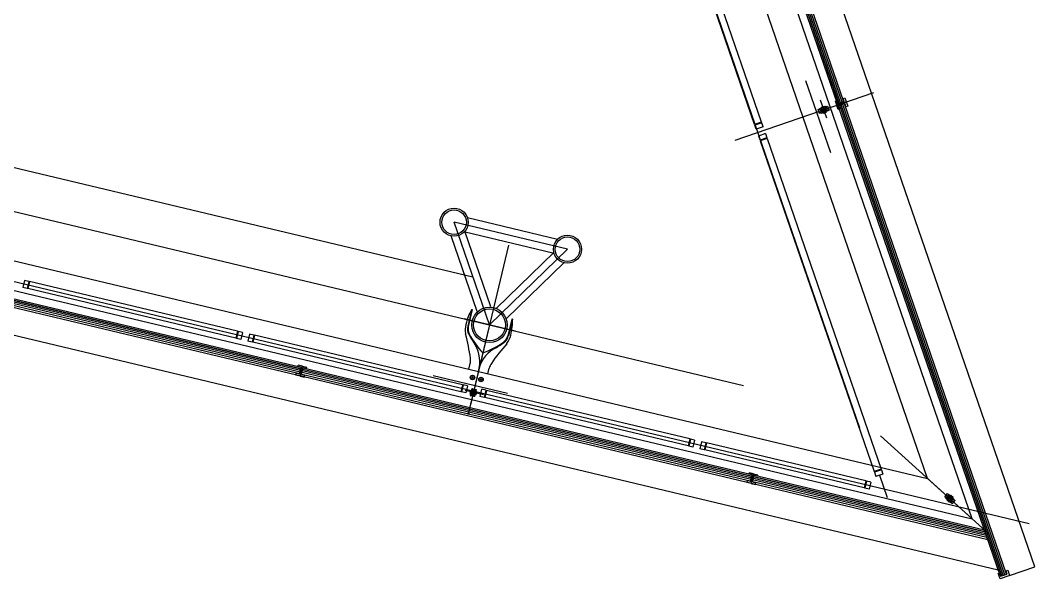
# Model space of a CAD drawing. Extents: x 809434 to 809707, y 818708 to 819364.
# Drawn here: x 809698.2 to 809705.2, y 818708.23 to 818712.08 of the extents above; entities that cross this region are included whole.
import ezdxf

# ---------------------------------------------------------------- set-up
doc = ezdxf.new("R2010")
doc.units = 0
for name, color, linetype in [('MAJ220__', 7, 'Continuous'), ('MAJ630_1', 7, 'Continuous'), ('MAJ630__', 7, 'Continuous'), ('MAJ640__', 7, 'Continuous'), ('MAJ640__1', 7, 'Continuous'), ('MMH291__', 7, 'Continuous'), ('MMH294_S', 7, 'Continuous')]:
    doc.layers.add(name, color=color, linetype=linetype)

msp = doc.modelspace()

# ---------------------------------------------------------------- linework, layer by layer
at = {"layer": 'MAJ220__'}
msp.add_line((809701.3256, 818710.3112), (809657.7714, 818720.6972), dxfattribs=at)
at = {"layer": 'MAJ630_1'}
for p, q in [((809701.5709, 818710.5322), (809701.3079, 818709.4294)), ((809701.6173, 818709.9384), (809701.2666, 818710.022)), ((809701.0502, 818709.6316), (809701.5632, 818709.5093)), ((809701.3006, 818709.3663), (809701.286, 818709.3697))]:
    msp.add_line(p, q, dxfattribs=at)
for points in [[(809701.3167, 818710.0875), (809701.289, 818709.9714)], [(809701.3167, 818710.0875), (809701.3208, 818710.0865), (809701.2931, 818709.9704)], [(809701.597, 818710.0206), (809701.5929, 818710.0216), (809701.5653, 818709.9055)], [(809701.597, 818710.0206), (809701.5694, 818709.9046)], [(809701.2972, 818709.6755), (809701.3062, 818709.7134)], [(809701.4285, 818709.6442), (809701.4376, 818709.6821)]]:
    msp.add_lwpolyline(points, dxfattribs=at)
for centre, radius in [((809701.3221, 818709.6182), 0.0155), ((809701.3221, 818709.6182), 0.0135), ((809701.3221, 818709.6182), 0.0042), ((809701.3805, 818709.6043), 0.0155), ((809701.3805, 818709.6043), 0.0135), ((809701.3805, 818709.6043), 0.0042), ((809701.2933, 818709.368), 0.003)]:
    msp.add_circle(centre, radius, dxfattribs=at)
for centre, radius, start, end in [((809701.6089, 818709.915), 0.3393, 149.44841, 168.29375), ((809701.2584, 818709.9986), 0.3393, 344.88164, 3.72698), ((809701.4445, 818709.9446), 0.1724, 166.8628, 187.98376), ((809701.3661, 818709.953), 0.0792, 166.58769, 207.55005), ((809701.3661, 818709.953), 0.075, 166.58769, 207.55005), ((809701.2936, 818709.9235), 0.02, 187.98376, 195.01348), ((809699.9798, 818709.5711), 1.3402, 7.66614, 15.01348), ((809701.7986, 818710.1787), 0.567, 207.55005, 215.69177), ((809701.7986, 818710.1787), 0.5628, 207.55005, 223.95555), ((809701.4923, 818709.9229), 0.075, 305.62533, 346.58769), ((809701.4923, 818709.9229), 0.0792, 305.62533, 346.58769), ((809701.4185, 818709.9508), 0.1724, 325.19162, 346.31259), ((809701.3218, 818709.8362), 0.02, 24.2631, 35.69177), ((809701.142, 818709.7262), 0.2307, 343.26501, 30.81892), ((809701.59, 818709.6194), 0.2307, 122.35646, 169.91038), ((809701.2082, 818710.3195), 0.5628, 289.21983, 305.62533), ((809702.557, 818708.9566), 1.3402, 138.1619, 145.50924), ((809701.4791, 818709.7987), 0.02, 117.48362, 128.91228), ((809701.2082, 818710.3195), 0.567, 297.48362, 305.62533), ((809701.5436, 818709.8639), 0.02, 318.1619, 325.19162), ((809701.209, 818709.7366), 0.1, 346.58769, 7.66614), ((809701.142, 818709.7262), 0.2307, 343.26501, 349.91038), ((809701.59, 818709.6194), 0.2307, 163.26501, 169.91038), ((809701.5348, 818709.6589), 0.1, 145.50924, 166.58769)]:
    msp.add_arc(centre, radius, start, end, dxfattribs=at)
at = {"layer": 'MAJ630__'}
for p, q in [((809704.8776, 818708.4963), (809656.0815, 818720.1322)), ((809704.8776, 818708.4963), (809656.0815, 818720.1322)), ((809680.5288, 818714.6279), (809704.4617, 818708.9209)), ((809705.2006, 818708.3109), (809703.0983, 818714.4163)), ((809703.8409, 818711.5071), (809702.8691, 818714.3294)), ((809703.8835, 818711.5217), (809702.9116, 818714.3441)), ((809704.4617, 818708.9209), (809702.6255, 818714.2535)), ((809684.7123, 818713.1163), (809704.9484, 818708.2908)), ((809703.9015, 818711.52), (809703.836, 818711.4975)), ((809703.8859, 818711.5146), (809703.8434, 818711.5)), ((809704.9594, 818708.2588), (809703.8458, 818711.4929)), ((809705.0066, 818708.26), (809703.8883, 818711.5075)), ((809697.0334, 818710.3838), (809700.1295, 818709.6455)), ((809697.0438, 818710.4276), (809700.1402, 818709.6892)), ((809700.1183, 818709.6944), (809700.1201, 818709.702)), ((809700.1402, 818709.6892), (809700.1183, 818709.6944)), ((809700.1493, 818709.695), (809700.1201, 818709.702)), ((809700.129, 818709.642), (809700.1402, 818709.6892)), ((809700.1332, 818709.6276), (809700.1493, 818709.695)), ((809700.1332, 818709.6276), (809700.1493, 818709.695)), ((809700.1435, 818709.6385), (809700.1548, 818709.6858)), ((809700.1493, 818709.695), (809700.1785, 818709.6881)), ((809700.1548, 818709.6858), (809700.1767, 818709.6805)), ((809700.1548, 818709.6857), (809704.8539, 818708.5652)), ((809700.1767, 818709.6805), (809700.1785, 818709.6881)), ((809700.1041, 818709.6346), (809700.1071, 818709.6472)), ((809700.1332, 818709.6276), (809700.1041, 818709.6346)), ((809700.129, 818709.642), (809700.1071, 818709.6472)), ((809700.1332, 818709.6276), (809700.1624, 818709.6207)), ((809700.1435, 818709.6385), (809700.1654, 818709.6333)), ((809700.1444, 818709.642), (809704.8712, 818708.5148)), ((809700.1624, 818709.6207), (809700.1654, 818709.6333)), ((809703.2151, 818708.8927), (809703.2181, 818708.9054)), ((809703.2443, 818708.8858), (809703.2151, 818708.8927)), ((809703.24, 818708.9002), (809703.2181, 818708.9054)), ((809703.2293, 818708.9526), (809703.2311, 818708.9601)), ((809703.2512, 818708.9474), (809703.2293, 818708.9526)), ((809703.2603, 818708.9532), (809703.2311, 818708.9601)), ((809703.24, 818708.9002), (809703.2512, 818708.9474)), ((809703.2443, 818708.8858), (809703.2603, 818708.9532)), ((809703.2443, 818708.8858), (809703.2603, 818708.9532)), ((809703.2546, 818708.8967), (809703.2658, 818708.9439)), ((809703.2546, 818708.8967), (809703.2764, 818708.8915)), ((809703.2603, 818708.9532), (809703.2895, 818708.9462)), ((809703.2658, 818708.9439), (809703.2877, 818708.9387)), ((809703.2734, 818708.8788), (809703.2764, 818708.8915)), ((809703.2877, 818708.9387), (809703.2895, 818708.9462)), ((809704.4617, 818708.9209), (809704.7693, 818708.6419)), ((809703.2443, 818708.8858), (809703.2734, 818708.8788)), ((809705.0271, 818708.2512), (809705.2006, 818708.3109))]:
    msp.add_line(p, q, dxfattribs=at)
for points in [[(809703.8795, 818711.5441), (809703.8918, 818711.5484), (809703.9113, 818711.4916), (809703.899, 818711.4874), (809703.8917, 818711.5087), (809703.8458, 818711.4929), (809703.8531, 818711.4716), (809703.8458, 818711.4691), (809703.8263, 818711.5258), (809703.8336, 818711.5283), (809703.8409, 818711.5071), (809703.8868, 818711.5229), (809703.8795, 818711.5441)], [(809705.0026, 818708.2824), (809705.0149, 818708.2866), (809705.0271, 818708.2512), (809705.0148, 818708.2469), (809705.0148, 818708.2469), (809704.9689, 818708.2311), (809704.9616, 818708.2286), (809704.9616, 818708.2286), (809704.9494, 818708.2641), (809704.9567, 818708.2666), (809704.964, 818708.2453), (809705.0099, 818708.2611), (809705.0026, 818708.2824)]]:
    msp.add_lwpolyline(points, dxfattribs=at)
at = {"layer": 'MAJ640__'}
for p, q in [((809680.4824, 818714.4334), (809704.7693, 818708.6419)), ((809704.7693, 818708.6419), (809702.8146, 818714.3186)), ((809703.8504, 818711.5103), (809702.8785, 818714.3327)), ((809703.8511, 818711.5106), (809702.8793, 818714.3329)), ((809703.8605, 818711.5138), (809702.8887, 818714.3362)), ((809703.8719, 818711.5177), (809702.9001, 818714.3401)), ((809703.7607, 818711.4887), (809703.7167, 818711.4736)), ((809703.7266, 818711.4812), (809703.7483, 818711.4887)), ((809703.7272, 818711.4825), (809703.7266, 818711.4812)), ((809703.7266, 818711.4812), (809703.7275, 818711.4783)), ((809703.747, 818711.4893), (809703.7272, 818711.4825)), ((809703.7275, 818711.4783), (809703.7493, 818711.4858)), ((809703.7469, 818711.485), (809703.7476, 818711.4847)), ((809703.747, 818711.4893), (809703.7483, 818711.4887)), ((809703.7477, 818711.4842), (809703.7476, 818711.4847)), ((809703.7483, 818711.4887), (809703.7493, 818711.4858)), ((809703.7642, 818711.482), (809703.7566, 818711.4794)), ((809703.7618, 818711.4878), (809703.7722, 818711.4914)), ((809703.7722, 818711.4914), (809703.782, 818711.463)), ((809704.9735, 818708.2486), (809703.8553, 818711.4961)), ((809704.9742, 818708.2488), (809703.856, 818711.4964)), ((809704.9836, 818708.2521), (809703.8654, 818711.4996)), ((809704.995, 818708.256), (809703.8768, 818711.5036)), ((809703.7061, 818711.4686), (809703.7165, 818711.4722)), ((809703.7158, 818711.4402), (809703.7061, 818711.4686)), ((809703.7262, 818711.4438), (809703.7158, 818711.4402)), ((809703.7181, 818711.4661), (809703.7257, 818711.4687)), ((809703.7314, 818711.4522), (809703.7238, 818711.4496)), ((809703.7259, 818711.4688), (809703.7566, 818711.4794)), ((809703.7299, 818711.4792), (809703.7296, 818711.4785)), ((809703.7298, 818711.478), (809703.7296, 818711.4785)), ((809703.7316, 818711.4522), (809703.7623, 818711.4628)), ((809703.7605, 818711.4532), (809703.7388, 818711.4457)), ((809703.7388, 818711.4457), (809703.7397, 818711.4429)), ((809703.7615, 818711.4504), (809703.7397, 818711.4429)), ((809703.741, 818711.4423), (809703.7397, 818711.4429)), ((809703.7407, 818711.4464), (809703.7403, 818711.4473)), ((809703.741, 818711.4423), (809703.7609, 818711.4491)), ((809703.7586, 818711.4526), (809703.7583, 818711.4535)), ((809703.7605, 818711.4532), (809703.7615, 818711.4504)), ((809703.7609, 818711.4491), (809703.7615, 818711.4504)), ((809703.7716, 818711.4594), (809703.782, 818711.463)), ((809697.0362, 818710.3957), (809700.1326, 818709.6574)), ((809697.039, 818710.4074), (809700.1354, 818709.669)), ((809697.0413, 818710.4171), (809700.1377, 818709.6788)), ((809697.0415, 818710.4179), (809700.1379, 818709.6795)), ((809700.15, 818709.6656), (809704.8619, 818708.542)), ((809700.1523, 818709.6753), (809704.858, 818708.5532)), ((809700.1525, 818709.676), (809704.8577, 818708.554)), ((809700.1472, 818709.6539), (809704.8665, 818708.5285)), ((809701.3098, 818709.5291), (809701.305, 818709.5086)), ((809701.3057, 818709.5074), (809701.311, 818709.5298)), ((809701.3086, 818709.5067), (809701.314, 818709.5291)), ((809701.3098, 818709.5291), (809701.311, 818709.5298)), ((809701.314, 818709.5291), (809701.311, 818709.5298)), ((809701.3135, 818709.5272), (809701.3145, 818709.5269)), ((809701.3233, 818709.5317), (809701.3158, 818709.5001)), ((809701.3234, 818709.5319), (809701.3252, 818709.5397)), ((809701.3403, 818709.5277), (809701.3328, 818709.496)), ((809701.3385, 818709.4875), (809701.3493, 818709.5328)), ((809701.3422, 818709.5356), (809701.3404, 818709.5278)), ((809701.305, 818709.5086), (809701.3057, 818709.5074)), ((809701.3086, 818709.5067), (809701.3057, 818709.5074)), ((809701.3091, 818709.5087), (809701.3101, 818709.5085)), ((809701.3309, 818709.4882), (809701.3328, 818709.496)), ((809701.3417, 818709.5009), (809701.3422, 818709.5008)), ((809701.3475, 818709.5211), (809701.3422, 818709.4987)), ((809701.3428, 818709.5012), (809701.3422, 818709.5008)), ((809701.3451, 818709.498), (809701.3422, 818709.4987)), ((809701.3504, 818709.5204), (809701.3451, 818709.498)), ((809701.3463, 818709.4988), (809701.3451, 818709.498)), ((809701.3461, 818709.5194), (809701.3466, 818709.5193)), ((809701.3463, 818709.4988), (809701.3512, 818709.5192)), ((809701.3469, 818709.5187), (809701.3466, 818709.5193)), ((809701.3504, 818709.5204), (809701.3475, 818709.5211)), ((809701.3512, 818709.5192), (809701.3504, 818709.5204)), ((809704.5795, 818708.7938), (809704.5996, 818708.816)), ((809704.5876, 818708.7864), (809704.5795, 818708.7938)), ((809704.5975, 818708.7859), (809704.5915, 818708.7913)), ((809704.5954, 818708.7763), (809704.5933, 818708.7741)), ((809704.6104, 818708.7587), (809704.5933, 818708.7741)), ((809704.5934, 818708.7727), (809704.5933, 818708.7741)), ((809704.5934, 818708.7727), (809704.609, 818708.7586)), ((809704.6124, 818708.7609), (809704.5954, 818708.7763)), ((809704.5968, 818708.775), (809704.5975, 818708.7757)), ((809704.5976, 818708.7858), (809704.6217, 818708.7639)), ((809704.5996, 818708.816), (809704.6078, 818708.8086)), ((809704.6033, 818708.8043), (809704.6092, 818708.7989)), ((809704.609, 818708.7586), (809704.6104, 818708.7587)), ((809704.6436, 818708.7778), (809704.6092, 818708.8091)), ((809704.6094, 818708.7988), (809704.6335, 818708.7769)), ((809704.6124, 818708.7609), (809704.6104, 818708.7587)), ((809704.6109, 818708.7622), (809704.6116, 818708.763)), ((809704.6206, 818708.8041), (809704.6185, 818708.8019)), ((809704.6185, 818708.8019), (809704.6356, 818708.7864)), ((809704.6193, 818708.7998), (809704.6197, 818708.8002)), ((809704.6204, 818708.8002), (809704.6197, 818708.8002)), ((809704.622, 818708.8042), (809704.6206, 818708.8041)), ((809704.6206, 818708.8041), (809704.6376, 818708.7887)), ((809704.6375, 818708.7901), (809704.622, 818708.8042)), ((809704.6232, 818708.7542), (809704.6313, 818708.7468)), ((809704.6515, 818708.769), (809704.6313, 818708.7468)), ((809704.6334, 818708.7871), (809704.6338, 818708.7874)), ((809704.6394, 818708.7715), (809704.6335, 818708.7769)), ((809704.6337, 818708.7881), (809704.6338, 818708.7874)), ((809704.6376, 818708.7887), (809704.6356, 818708.7864)), ((809704.6375, 818708.7901), (809704.6376, 818708.7887)), ((809704.6433, 818708.7764), (809704.6515, 818708.769))]:
    msp.add_line(p, q, dxfattribs=at)
for points in [[(809703.7273, 818711.4428), (809703.7713, 818711.458)], [(809701.3177, 818709.5403), (809701.3069, 818709.4951)], [(809704.5873, 818708.785), (809704.6218, 818708.7537)]]:
    msp.add_lwpolyline(points, dxfattribs=at)
for centre in [(809703.744, 818711.4658), (809701.3281, 818709.5139), (809704.6155, 818708.7814)]:
    msp.add_circle(centre, 0.006, dxfattribs=at)
for centre, radius, start, end in [((809703.744, 818711.4658), 0.0095, 146.69488, 251.30512), ((809703.744, 818711.4658), 0.0109, 101.1265, 116.87349), ((809703.744, 818711.4658), 0.0109, 281.1265, 296.87349), ((809703.744, 818711.4658), 0.0095, 325.18264, 72.81736), ((809701.3281, 818709.5139), 0.0095, 24.28255, 128.89279), ((809701.3281, 818709.5139), 0.0109, 158.71417, 174.46116), ((809701.3281, 818709.5139), 0.0095, 202.77031, 310.40503), ((809701.3281, 818709.5139), 0.0109, 338.71417, 354.46116), ((809704.6155, 818708.7814), 0.0095, 85.48789, 190.09814), ((809704.6155, 818708.7814), 0.0109, 219.91952, 235.66651), ((809704.6155, 818708.7814), 0.0095, 263.97565, 11.61037), ((809704.6155, 818708.7814), 0.0109, 39.91952, 55.66651)]:
    msp.add_arc(centre, radius, start, end, dxfattribs=at)
for points, degree in [([(809703.7607, 818711.4887), (809703.7608, 818711.4887), (809703.7608, 818711.4887), (809703.7609, 818711.4887), (809703.7609, 818711.4887), (809703.761, 818711.4887), (809703.761, 818711.4887), (809703.7611, 818711.4886), (809703.7611, 818711.4886), (809703.7612, 818711.4886), (809703.7612, 818711.4885), (809703.7612, 818711.4885), (809703.7613, 818711.4885), (809703.7613, 818711.4884), (809703.7614, 818711.4883), (809703.7614, 818711.4883)], 3), ([(809703.7614, 818711.4883), (809703.7618, 818711.4878), (809703.7621, 818711.4873), (809703.7628, 818711.4864), (809703.7631, 818711.4859), (809703.7637, 818711.4849), (809703.7639, 818711.4844), (809703.7643, 818711.4836), (809703.7644, 818711.4833), (809703.7645, 818711.483)], 3), ([(809703.7646, 818711.4828), (809703.7646, 818711.4827), (809703.7646, 818711.4827), (809703.7646, 818711.4826), (809703.7646, 818711.4825), (809703.7646, 818711.4824), (809703.7646, 818711.4823), (809703.7645, 818711.4822), (809703.7645, 818711.4821), (809703.7644, 818711.482), (809703.7643, 818711.482), (809703.7642, 818711.482), (809703.7642, 818711.482), (809703.7642, 818711.482)], 3), ([(809703.7646, 818711.4828), (809703.7646, 818711.4828), (809703.7646, 818711.4828), (809703.7646, 818711.4828), (809703.7646, 818711.4828), (809703.7646, 818711.4829), (809703.7645, 818711.4829), (809703.7645, 818711.483)], 3), ([(809703.7165, 818711.4728), (809703.7165, 818711.4729), (809703.7165, 818711.473), (809703.7165, 818711.4731), (809703.7165, 818711.4731), (809703.7165, 818711.4732), (809703.7165, 818711.4732), (809703.7165, 818711.4733), (809703.7165, 818711.4733), (809703.7166, 818711.4734), (809703.7166, 818711.4734), (809703.7166, 818711.4735), (809703.7166, 818711.4735), (809703.7167, 818711.4735), (809703.7167, 818711.4736), (809703.7167, 818711.4736)], 3), ([(809703.7173, 818711.4667), (809703.7172, 818711.467), (809703.7171, 818711.4673), (809703.7169, 818711.4682), (809703.7168, 818711.4687), (809703.7166, 818711.4699), (809703.7166, 818711.4704), (809703.7165, 818711.4716), (809703.7165, 818711.4722), (809703.7165, 818711.4728)], 3), ([(809703.7173, 818711.4667), (809703.7173, 818711.4667), (809703.7173, 818711.4666), (809703.7173, 818711.4666), (809703.7173, 818711.4666), (809703.7173, 818711.4665), (809703.7173, 818711.4665), (809703.7174, 818711.4665)], 3), ([(809703.7181, 818711.4661), (809703.7181, 818711.4661), (809703.7181, 818711.4661), (809703.7181, 818711.4661), (809703.718, 818711.4661), (809703.718, 818711.4661), (809703.7179, 818711.4661), (809703.7178, 818711.4661), (809703.7177, 818711.4661), (809703.7176, 818711.4662), (809703.7175, 818711.4662), (809703.7174, 818711.4663), (809703.7174, 818711.4664), (809703.7174, 818711.4665)], 3), ([(809703.7234, 818711.4488), (809703.7234, 818711.4488), (809703.7234, 818711.4489), (809703.7234, 818711.449), (809703.7234, 818711.449), (809703.7234, 818711.4492), (809703.7235, 818711.4493), (809703.7235, 818711.4494), (809703.7236, 818711.4494), (809703.7237, 818711.4495), (809703.7238, 818711.4495), (809703.7238, 818711.4496), (809703.7238, 818711.4496), (809703.7238, 818711.4496)], 3), ([(809703.7234, 818711.4488), (809703.7234, 818711.4488), (809703.7235, 818711.4488), (809703.7235, 818711.4487), (809703.7235, 818711.4487), (809703.7235, 818711.4487), (809703.7235, 818711.4486), (809703.7235, 818711.4486)], 3), ([(809703.7266, 818711.4432), (809703.7263, 818711.4437), (809703.7259, 818711.4442), (809703.7253, 818711.4452), (809703.725, 818711.4457), (809703.7244, 818711.4467), (809703.7241, 818711.4472), (809703.7238, 818711.448), (809703.7236, 818711.4483), (809703.7235, 818711.4486)], 3), ([(809703.7257, 818711.4687), (809703.7258, 818711.4687), (809703.7258, 818711.4688), (809703.7259, 818711.4688)], 2), ([(809703.7257, 818711.4687), (809703.7257, 818711.4687), (809703.7257, 818711.4687), (809703.7258, 818711.4685), (809703.7258, 818711.4683), (809703.726, 818711.4678), (809703.726, 818711.4674), (809703.7262, 818711.4661), (809703.7263, 818711.4651), (809703.7268, 818711.4628), (809703.7271, 818711.4617), (809703.7278, 818711.4593), (809703.7283, 818711.4582), (809703.7293, 818711.4561), (809703.7298, 818711.4552), (809703.7306, 818711.4539), (809703.7308, 818711.4534), (809703.7312, 818711.4528), (809703.7313, 818711.4526), (809703.7314, 818711.4523), (809703.7314, 818711.4522), (809703.7314, 818711.4522)], 3), ([(809703.7273, 818711.4428), (809703.7273, 818711.4428), (809703.7273, 818711.4428), (809703.7272, 818711.4428), (809703.7271, 818711.4429), (809703.7271, 818711.4429), (809703.727, 818711.4429), (809703.727, 818711.4429), (809703.7269, 818711.443), (809703.7269, 818711.443), (809703.7269, 818711.443), (809703.7268, 818711.4431), (809703.7268, 818711.4431), (809703.7267, 818711.4432), (809703.7267, 818711.4432), (809703.7266, 818711.4432)], 3), ([(809703.7316, 818711.4522), (809703.7315, 818711.4522), (809703.7315, 818711.4522), (809703.7314, 818711.4522)], 2), ([(809703.7316, 818711.4522), (809703.7315, 818711.4522), (809703.7315, 818711.4522), (809703.7314, 818711.4522)], 2), ([(809703.7369, 818711.4723), (809703.7369, 818711.4723), (809703.7369, 818711.4723), (809703.7369, 818711.4722), (809703.7368, 818711.4721), (809703.7367, 818711.4719), (809703.7366, 818711.4717), (809703.7363, 818711.4713), (809703.7362, 818711.4712), (809703.7361, 818711.471)], 3), ([(809703.7391, 818711.4755), (809703.7379, 818711.4738), (809703.7369, 818711.4723)], 2), ([(809703.741, 818711.4568), (809703.7412, 818711.4567), (809703.7414, 818711.4566), (809703.7418, 818711.4565), (809703.742, 818711.4564), (809703.7422, 818711.4564), (809703.7423, 818711.4563), (809703.7424, 818711.4563), (809703.7424, 818711.4563), (809703.7425, 818711.4563)], 3), ([(809703.7456, 818711.4753), (809703.7439, 818711.4759), (809703.7419, 818711.4765)], 2), ([(809703.7425, 818711.4563), (809703.7442, 818711.4557), (809703.7461, 818711.455)], 2), ([(809703.7471, 818711.4748), (809703.7469, 818711.4748), (809703.7467, 818711.4749), (809703.7463, 818711.475), (809703.7461, 818711.4751), (809703.7458, 818711.4752), (809703.7457, 818711.4752), (809703.7456, 818711.4753), (809703.7456, 818711.4753), (809703.7456, 818711.4753)], 3), ([(809703.749, 818711.456), (809703.7501, 818711.4577), (809703.7511, 818711.4593)], 2), ([(809703.7511, 818711.4593), (809703.7511, 818711.4593), (809703.7511, 818711.4593), (809703.7512, 818711.4594), (809703.7512, 818711.4595), (809703.7514, 818711.4597), (809703.7515, 818711.4599), (809703.7517, 818711.4602), (809703.7519, 818711.4604), (809703.752, 818711.4606)], 3), ([(809703.7623, 818711.4628), (809703.7623, 818711.4628), (809703.7623, 818711.4629), (809703.7623, 818711.463), (809703.7622, 818711.4632), (809703.7621, 818711.4638), (809703.762, 818711.4642), (809703.7618, 818711.4654), (809703.7617, 818711.4664), (809703.7613, 818711.4687), (809703.761, 818711.4699), (809703.7602, 818711.4722), (809703.7598, 818711.4733), (809703.7588, 818711.4754), (809703.7582, 818711.4763), (809703.7575, 818711.4777), (809703.7572, 818711.4781), (809703.7569, 818711.4788), (809703.7568, 818711.479), (809703.7567, 818711.4793), (809703.7567, 818711.4793), (809703.7566, 818711.4794)], 3), ([(809703.7699, 818711.4654), (809703.7693, 818711.4652), (809703.7686, 818711.465), (809703.7671, 818711.4645), (809703.7661, 818711.4641), (809703.7646, 818711.4636), (809703.764, 818711.4634), (809703.763, 818711.4631), (809703.7627, 818711.4629), (809703.7623, 818711.4628)], 3), ([(809703.7699, 818711.4654), (809703.7691, 818711.4651), (809703.7682, 818711.4648), (809703.7673, 818711.4645), (809703.766, 818711.4641), (809703.7648, 818711.4637), (809703.7635, 818711.4632), (809703.7631, 818711.4631), (809703.7627, 818711.463), (809703.7623, 818711.4628)], 3), ([(809703.7699, 818711.4654), (809703.7699, 818711.4654), (809703.7699, 818711.4654), (809703.77, 818711.4655), (809703.77, 818711.4655), (809703.7701, 818711.4655), (809703.7701, 818711.4655), (809703.7703, 818711.4655), (809703.7703, 818711.4654), (809703.7705, 818711.4654), (809703.7705, 818711.4653), (809703.7706, 818711.4652), (809703.7707, 818711.4651), (809703.7707, 818711.4651)], 3), ([(809703.7708, 818711.4649), (809703.7708, 818711.4649), (809703.7707, 818711.4649), (809703.7707, 818711.465), (809703.7707, 818711.465), (809703.7707, 818711.465), (809703.7707, 818711.4651), (809703.7707, 818711.4651)], 3), ([(809703.7708, 818711.4649), (809703.7709, 818711.4646), (809703.7709, 818711.4642), (809703.7711, 818711.4633), (809703.7713, 818711.4628), (809703.7714, 818711.4617), (809703.7715, 818711.4611), (809703.7716, 818711.4599), (809703.7716, 818711.4593), (809703.7716, 818711.4587)], 3), ([(809703.7716, 818711.4587), (809703.7716, 818711.4587), (809703.7716, 818711.4586), (809703.7716, 818711.4585), (809703.7716, 818711.4584), (809703.7716, 818711.4584), (809703.7715, 818711.4583), (809703.7715, 818711.4583), (809703.7715, 818711.4582), (809703.7715, 818711.4582), (809703.7715, 818711.4582), (809703.7714, 818711.4581), (809703.7714, 818711.4581), (809703.7714, 818711.458), (809703.7713, 818711.458), (809703.7713, 818711.458)], 3), ([(809701.3177, 818709.5403), (809701.3177, 818709.5404), (809701.3177, 818709.5404), (809701.3177, 818709.5404), (809701.3178, 818709.5405), (809701.3178, 818709.5405), (809701.3179, 818709.5405), (809701.3179, 818709.5406), (809701.318, 818709.5406), (809701.318, 818709.5406), (809701.3181, 818709.5406), (809701.3181, 818709.5406), (809701.3182, 818709.5407), (809701.3183, 818709.5407), (809701.3183, 818709.5407), (809701.3184, 818709.5407)], 3), ([(809701.3184, 818709.5407), (809701.319, 818709.5407), (809701.3196, 818709.5408), (809701.3208, 818709.5408), (809701.3213, 818709.5408), (809701.3225, 818709.5407), (809701.323, 818709.5407), (809701.3239, 818709.5406), (809701.3242, 818709.5405), (809701.3246, 818709.5405)], 3), ([(809701.3221, 818709.5213), (809701.322, 818709.5212), (809701.3218, 818709.5211), (809701.3215, 818709.5208), (809701.3213, 818709.5207), (809701.3211, 818709.5205), (809701.321, 818709.5204), (809701.3209, 818709.5204), (809701.3209, 818709.5204), (809701.3209, 818709.5203)], 3), ([(809701.3233, 818709.5317), (809701.3233, 818709.5318), (809701.3233, 818709.5318), (809701.3234, 818709.5319)], 2), ([(809701.3233, 818709.5317), (809701.3233, 818709.5318), (809701.3233, 818709.5318), (809701.3234, 818709.5319)], 2), ([(809701.3404, 818709.5278), (809701.3404, 818709.5278), (809701.3403, 818709.5278), (809701.3402, 818709.5278), (809701.34, 818709.5279), (809701.3394, 818709.5281), (809701.3391, 818709.5283), (809701.3379, 818709.5288), (809701.337, 818709.5292), (809701.3348, 818709.5301), (809701.3337, 818709.5304), (809701.3313, 818709.531), (809701.3301, 818709.5313), (809701.3278, 818709.5315), (809701.3268, 818709.5316), (809701.3253, 818709.5317), (809701.3247, 818709.5317), (809701.324, 818709.5318), (809701.3237, 818709.5318), (809701.3235, 818709.5318), (809701.3234, 818709.5319), (809701.3234, 818709.5319)], 3), ([(809701.3248, 818709.5404), (809701.3248, 818709.5404), (809701.3247, 818709.5404), (809701.3247, 818709.5404), (809701.3247, 818709.5404), (809701.3246, 818709.5404), (809701.3246, 818709.5405), (809701.3246, 818709.5405)], 3), ([(809701.3248, 818709.5404), (809701.3248, 818709.5404), (809701.3248, 818709.5404), (809701.3249, 818709.5404), (809701.325, 818709.5403), (809701.3251, 818709.5402), (809701.3252, 818709.5401), (809701.3252, 818709.54), (809701.3252, 818709.5399), (809701.3252, 818709.5398), (809701.3252, 818709.5397), (809701.3252, 818709.5397), (809701.3252, 818709.5397), (809701.3252, 818709.5397)], 3), ([(809701.3404, 818709.5278), (809701.3404, 818709.5278), (809701.3404, 818709.5277), (809701.3403, 818709.5277)], 2), ([(809701.3422, 818709.5356), (809701.3422, 818709.5356), (809701.3422, 818709.5356), (809701.3423, 818709.5357), (809701.3423, 818709.5357), (809701.3423, 818709.5358), (809701.3423, 818709.5358), (809701.3424, 818709.5359), (809701.3425, 818709.536), (809701.3426, 818709.536), (809701.3427, 818709.5361), (809701.3428, 818709.5361), (809701.3429, 818709.5361), (809701.343, 818709.5361)], 3), ([(809701.3432, 818709.536), (809701.3431, 818709.536), (809701.3431, 818709.536), (809701.3431, 818709.536), (809701.343, 818709.5361), (809701.343, 818709.5361), (809701.343, 818709.5361), (809701.343, 818709.5361)], 3), ([(809701.3432, 818709.536), (809701.3435, 818709.5359), (809701.3438, 818709.5358), (809701.3447, 818709.5355), (809701.3452, 818709.5353), (809701.3462, 818709.5349), (809701.3467, 818709.5346), (809701.3478, 818709.5341), (809701.3483, 818709.5337), (809701.3488, 818709.5334)], 3), ([(809701.3488, 818709.5334), (809701.3489, 818709.5334), (809701.3489, 818709.5334), (809701.349, 818709.5333), (809701.349, 818709.5333), (809701.3491, 818709.5332), (809701.3491, 818709.5332), (809701.3491, 818709.5331), (809701.3492, 818709.5331), (809701.3492, 818709.533), (809701.3492, 818709.533), (809701.3493, 818709.5329), (809701.3493, 818709.5329), (809701.3493, 818709.5328), (809701.3493, 818709.5328), (809701.3493, 818709.5328)], 3), ([(809701.3073, 818709.4944), (809701.3073, 818709.4945), (809701.3072, 818709.4945), (809701.3072, 818709.4946), (809701.3071, 818709.4946), (809701.3071, 818709.4947), (809701.307, 818709.4947), (809701.307, 818709.4947), (809701.307, 818709.4948), (809701.3069, 818709.4948), (809701.3069, 818709.4949), (809701.3069, 818709.4949), (809701.3069, 818709.495), (809701.3069, 818709.495), (809701.3069, 818709.4951), (809701.3069, 818709.4951)], 3), ([(809701.313, 818709.4918), (809701.3127, 818709.4919), (809701.3123, 818709.492), (809701.3115, 818709.4923), (809701.311, 818709.4925), (809701.3099, 818709.493), (809701.3094, 818709.4932), (809701.3084, 818709.4938), (809701.3079, 818709.4941), (809701.3073, 818709.4944)], 3), ([(809701.313, 818709.4918), (809701.313, 818709.4918), (809701.313, 818709.4918), (809701.3131, 818709.4918), (809701.3131, 818709.4918), (809701.3132, 818709.4918), (809701.3132, 818709.4918), (809701.3132, 818709.4918)], 3), ([(809701.3139, 818709.4922), (809701.3139, 818709.4922), (809701.3139, 818709.4922), (809701.3139, 818709.4922), (809701.3139, 818709.4922), (809701.3138, 818709.4921), (809701.3138, 818709.4921), (809701.3138, 818709.492), (809701.3137, 818709.4919), (809701.3136, 818709.4918), (809701.3135, 818709.4918), (809701.3133, 818709.4918), (809701.3133, 818709.4918), (809701.3132, 818709.4918)], 3), ([(809701.3139, 818709.4922), (809701.3141, 818709.4929), (809701.3142, 818709.4936), (809701.3146, 818709.4952), (809701.3148, 818709.4962), (809701.3152, 818709.4978), (809701.3154, 818709.4984), (809701.3156, 818709.4994), (809701.3157, 818709.4997), (809701.3158, 818709.5001)], 3), ([(809701.3139, 818709.4922), (809701.3141, 818709.4931), (809701.3143, 818709.494), (809701.3146, 818709.4949), (809701.3149, 818709.4962), (809701.3152, 818709.4975), (809701.3155, 818709.4989), (809701.3156, 818709.4993), (809701.3157, 818709.4997), (809701.3158, 818709.5001)], 3), ([(809701.3158, 818709.5001), (809701.3158, 818709.5), (809701.3158, 818709.5), (809701.316, 818709.5), (809701.3162, 818709.5), (809701.3167, 818709.4998), (809701.3171, 818709.4996), (809701.3182, 818709.4991), (809701.3192, 818709.4987), (809701.3213, 818709.4978), (809701.3225, 818709.4974), (809701.3248, 818709.4968), (809701.326, 818709.4966), (809701.3283, 818709.4963), (809701.3294, 818709.4963), (809701.3309, 818709.4962), (809701.3314, 818709.4962), (809701.3322, 818709.4961), (809701.3324, 818709.4961), (809701.3327, 818709.496), (809701.3327, 818709.496), (809701.3328, 818709.496)], 3), ([(809701.3172, 818709.515), (809701.318, 818709.5131), (809701.3188, 818709.5115)], 2), ([(809701.3209, 818709.5203), (809701.3195, 818709.5192), (809701.3179, 818709.5179)], 2), ([(809701.3188, 818709.5115), (809701.3188, 818709.5114), (809701.3188, 818709.5114), (809701.3188, 818709.5113), (809701.3189, 818709.5112), (809701.319, 818709.511), (809701.3191, 818709.5108), (809701.3192, 818709.5104), (809701.3193, 818709.5102), (809701.3194, 818709.51)], 3), ([(809701.3314, 818709.4875), (809701.3313, 818709.4875), (809701.3313, 818709.4875), (809701.3312, 818709.4875), (809701.3311, 818709.4876), (809701.331, 818709.4877), (809701.331, 818709.4877), (809701.3309, 818709.4879), (809701.3309, 818709.4879), (809701.3309, 818709.4881), (809701.3309, 818709.4881), (809701.3309, 818709.4882), (809701.3309, 818709.4882), (809701.3309, 818709.4882)], 3), ([(809701.3314, 818709.4875), (809701.3314, 818709.4875), (809701.3314, 818709.4874), (809701.3314, 818709.4874), (809701.3315, 818709.4874), (809701.3315, 818709.4874), (809701.3316, 818709.4874), (809701.3316, 818709.4874)], 3), ([(809701.3378, 818709.4872), (809701.3372, 818709.4871), (809701.3366, 818709.4871), (809701.3354, 818709.4871), (809701.3348, 818709.4871), (809701.3337, 818709.4871), (809701.3331, 818709.4872), (809701.3323, 818709.4873), (809701.3319, 818709.4873), (809701.3316, 818709.4874)], 3), ([(809701.334, 818709.5065), (809701.3342, 818709.5067), (809701.3344, 818709.5068), (809701.3347, 818709.5071), (809701.3349, 818709.5072), (809701.3351, 818709.5074), (809701.3351, 818709.5074), (809701.3352, 818709.5075), (809701.3352, 818709.5075), (809701.3353, 818709.5075)], 3), ([(809701.3353, 818709.5075), (809701.3367, 818709.5087), (809701.3383, 818709.51)], 2), ([(809701.3374, 818709.5164), (809701.3374, 818709.5164), (809701.3374, 818709.5165), (809701.3373, 818709.5165), (809701.3373, 818709.5166), (809701.3372, 818709.5169), (809701.3371, 818709.5171), (809701.3369, 818709.5175), (809701.3368, 818709.5177), (809701.3367, 818709.5178)], 3), ([(809701.339, 818709.5129), (809701.3381, 818709.5148), (809701.3374, 818709.5164)], 2), ([(809701.3385, 818709.4875), (809701.3385, 818709.4875), (809701.3385, 818709.4875), (809701.3384, 818709.4874), (809701.3384, 818709.4874), (809701.3383, 818709.4873), (809701.3383, 818709.4873), (809701.3382, 818709.4873), (809701.3382, 818709.4873), (809701.3381, 818709.4873), (809701.3381, 818709.4872), (809701.338, 818709.4872), (809701.338, 818709.4872), (809701.3379, 818709.4872), (809701.3378, 818709.4872), (809701.3378, 818709.4872)], 3), ([(809704.5873, 818708.785), (809704.5873, 818708.785), (809704.5873, 818708.785), (809704.5873, 818708.7851), (809704.5872, 818708.7852), (809704.5872, 818708.7852), (809704.5872, 818708.7853), (809704.5872, 818708.7853), (809704.5872, 818708.7854), (809704.5873, 818708.7854), (809704.5873, 818708.7855), (809704.5873, 818708.7855), (809704.5873, 818708.7856), (809704.5873, 818708.7857), (809704.5873, 818708.7857), (809704.5874, 818708.7858)], 3), ([(809704.5874, 818708.7858), (809704.5876, 818708.7863), (809704.5879, 818708.7869), (809704.5884, 818708.7879), (809704.5887, 818708.7884), (809704.5893, 818708.7894), (809704.5896, 818708.7899), (809704.5901, 818708.7906), (809704.5903, 818708.7908), (809704.5905, 818708.7911)], 3), ([(809704.5907, 818708.7913), (809704.5907, 818708.7912), (809704.5907, 818708.7912), (809704.5906, 818708.7912), (809704.5906, 818708.7912), (809704.5906, 818708.7911), (809704.5906, 818708.7911), (809704.5905, 818708.7911)], 3), ([(809704.5907, 818708.7913), (809704.5907, 818708.7913), (809704.5907, 818708.7913), (809704.5908, 818708.7914), (809704.5909, 818708.7914), (809704.591, 818708.7915), (809704.5911, 818708.7915), (809704.5912, 818708.7914), (809704.5913, 818708.7914), (809704.5914, 818708.7914), (809704.5915, 818708.7913), (809704.5915, 818708.7913), (809704.5915, 818708.7913), (809704.5915, 818708.7913)], 3), ([(809704.6092, 818708.7989), (809704.6092, 818708.7989), (809704.6092, 818708.7988), (809704.6091, 818708.7987), (809704.609, 818708.7986), (809704.6085, 818708.7982), (809704.6082, 818708.7979), (809704.6072, 818708.7972), (809704.6064, 818708.7966), (809704.6046, 818708.7951), (809704.6037, 818708.7943), (809704.602, 818708.7925), (809704.6013, 818708.7915), (809704.5999, 818708.7897), (809704.5994, 818708.7888), (809704.5986, 818708.7875), (809704.5983, 818708.787), (809704.5979, 818708.7864), (809704.5977, 818708.7862), (809704.5976, 818708.786), (809704.5975, 818708.7859), (809704.5975, 818708.7859)], 3), ([(809704.5976, 818708.7858), (809704.5976, 818708.7858), (809704.5975, 818708.7859), (809704.5975, 818708.7859)], 2), ([(809704.5976, 818708.7858), (809704.5976, 818708.7858), (809704.5975, 818708.7859), (809704.5975, 818708.7859)], 2), ([(809704.6033, 818708.8043), (809704.6033, 818708.8043), (809704.6033, 818708.8043), (809704.6033, 818708.8043), (809704.6032, 818708.8043), (809704.6032, 818708.8044), (809704.6032, 818708.8044), (809704.6031, 818708.8045), (809704.6031, 818708.8046), (809704.6031, 818708.8048), (809704.6031, 818708.8048), (809704.6031, 818708.805), (809704.6032, 818708.8051), (809704.6032, 818708.8051)], 3), ([(809704.6034, 818708.8053), (809704.6034, 818708.8052), (809704.6033, 818708.8052), (809704.6033, 818708.8052), (809704.6033, 818708.8052), (809704.6033, 818708.8051), (809704.6033, 818708.8051), (809704.6032, 818708.8051)], 3), ([(809704.6034, 818708.8053), (809704.6036, 818708.8055), (809704.6039, 818708.8057), (809704.6045, 818708.8063), (809704.605, 818708.8067), (809704.6059, 818708.8074), (809704.6063, 818708.8077), (809704.6073, 818708.8084), (809704.6078, 818708.8087), (809704.6084, 818708.809)], 3), ([(809704.6061, 818708.7797), (809704.6062, 818708.7795), (809704.6062, 818708.7793), (809704.6063, 818708.7789), (809704.6063, 818708.7787), (809704.6063, 818708.7784), (809704.6064, 818708.7783), (809704.6064, 818708.7782), (809704.6064, 818708.7782), (809704.6064, 818708.7782)], 3), ([(809704.6064, 818708.7782), (809704.6067, 818708.7764), (809704.6071, 818708.7744)], 2), ([(809704.6084, 818708.809), (809704.6084, 818708.809), (809704.6085, 818708.809), (809704.6086, 818708.8091), (809704.6086, 818708.8091), (809704.6087, 818708.8091), (809704.6087, 818708.8091), (809704.6088, 818708.8091), (809704.6088, 818708.8091), (809704.6089, 818708.8091), (809704.6089, 818708.8091), (809704.609, 818708.8091), (809704.609, 818708.8091), (809704.6091, 818708.8091), (809704.6091, 818708.8091), (809704.6092, 818708.8091)], 3), ([(809704.6092, 818708.7989), (809704.6093, 818708.7988), (809704.6093, 818708.7988), (809704.6094, 818708.7988)], 2), ([(809704.6093, 818708.7724), (809704.6114, 818708.7722), (809704.6132, 818708.772)], 2), ([(809704.6132, 818708.772), (809704.6132, 818708.772), (809704.6132, 818708.772), (809704.6133, 818708.772), (809704.6134, 818708.772), (809704.6137, 818708.772), (809704.6139, 818708.772), (809704.6143, 818708.772), (809704.6145, 818708.7719), (809704.6147, 818708.7719)], 3), ([(809704.6178, 818708.7907), (809704.6178, 818708.7907), (809704.6177, 818708.7907), (809704.6176, 818708.7908), (809704.6175, 818708.7908), (809704.6173, 818708.7908), (809704.6171, 818708.7908), (809704.6166, 818708.7908), (809704.6164, 818708.7909), (809704.6162, 818708.7909)], 3), ([(809704.6216, 818708.7904), (809704.6196, 818708.7906), (809704.6178, 818708.7907)], 2), ([(809704.6217, 818708.7639), (809704.6217, 818708.7639), (809704.6217, 818708.764), (809704.6218, 818708.7641), (809704.622, 818708.7642), (809704.6224, 818708.7646), (809704.6227, 818708.7649), (809704.6237, 818708.7656), (809704.6246, 818708.7662), (809704.6263, 818708.7677), (809704.6272, 818708.7685), (809704.6289, 818708.7703), (809704.6297, 818708.7713), (809704.631, 818708.7731), (809704.6316, 818708.774), (809704.6324, 818708.7753), (809704.6326, 818708.7758), (809704.6331, 818708.7764), (809704.6332, 818708.7766), (809704.6334, 818708.7768), (809704.6334, 818708.7769), (809704.6335, 818708.7769)], 3), ([(809704.6277, 818708.7585), (809704.6272, 818708.759), (809704.6266, 818708.7594), (809704.6254, 818708.7606), (809704.6247, 818708.7612), (809704.6234, 818708.7624), (809704.623, 818708.7628), (809704.6222, 818708.7635), (809704.622, 818708.7637), (809704.6217, 818708.7639)], 3), ([(809704.6277, 818708.7585), (809704.627, 818708.7592), (809704.6263, 818708.7598), (809704.6256, 818708.7604), (809704.6246, 818708.7613), (809704.6236, 818708.7622), (809704.6226, 818708.7631), (809704.6223, 818708.7634), (809704.622, 818708.7637), (809704.6217, 818708.7639)], 3), ([(809704.6226, 818708.7538), (809704.6225, 818708.7538), (809704.6225, 818708.7538), (809704.6224, 818708.7537), (809704.6223, 818708.7537), (809704.6222, 818708.7537), (809704.6222, 818708.7537), (809704.6221, 818708.7537), (809704.6221, 818708.7537), (809704.622, 818708.7537), (809704.622, 818708.7537), (809704.6219, 818708.7537), (809704.6219, 818708.7537), (809704.6218, 818708.7537), (809704.6218, 818708.7537), (809704.6218, 818708.7537)], 3), ([(809704.6276, 818708.7575), (809704.6273, 818708.7573), (809704.6271, 818708.7571), (809704.6264, 818708.7565), (809704.626, 818708.7561), (809704.6251, 818708.7554), (809704.6246, 818708.7551), (809704.6236, 818708.7544), (809704.6231, 818708.7541), (809704.6226, 818708.7538)], 3), ([(809704.6245, 818708.7846), (809704.6242, 818708.7864), (809704.6239, 818708.7884)], 2), ([(809704.6248, 818708.7831), (809704.6248, 818708.7833), (809704.6247, 818708.7835), (809704.6247, 818708.7839), (809704.6246, 818708.7841), (809704.6246, 818708.7844), (809704.6246, 818708.7845), (809704.6246, 818708.7846), (809704.6246, 818708.7846), (809704.6245, 818708.7846)], 3), ([(809704.6276, 818708.7575), (809704.6276, 818708.7575), (809704.6276, 818708.7576), (809704.6276, 818708.7576), (809704.6276, 818708.7576), (809704.6277, 818708.7577), (809704.6277, 818708.7577), (809704.6277, 818708.7577)], 3), ([(809704.6277, 818708.7585), (809704.6277, 818708.7585), (809704.6277, 818708.7585), (809704.6277, 818708.7585), (809704.6277, 818708.7585), (809704.6278, 818708.7584), (809704.6278, 818708.7584), (809704.6278, 818708.7583), (809704.6279, 818708.7582), (809704.6279, 818708.758), (809704.6278, 818708.758), (809704.6278, 818708.7578), (809704.6278, 818708.7577), (809704.6277, 818708.7577)], 3), ([(809704.6403, 818708.7715), (809704.6402, 818708.7715), (809704.6402, 818708.7715), (809704.6401, 818708.7714), (809704.6401, 818708.7714), (809704.6399, 818708.7713), (809704.6398, 818708.7713), (809704.6397, 818708.7713), (809704.6396, 818708.7714), (809704.6395, 818708.7714), (809704.6395, 818708.7715), (809704.6394, 818708.7715), (809704.6394, 818708.7715), (809704.6394, 818708.7715)], 3), ([(809704.6403, 818708.7715), (809704.6403, 818708.7715), (809704.6403, 818708.7716), (809704.6403, 818708.7716), (809704.6403, 818708.7716), (809704.6404, 818708.7716), (809704.6404, 818708.7717), (809704.6404, 818708.7717)], 3), ([(809704.6436, 818708.777), (809704.6433, 818708.7765), (809704.6431, 818708.7759), (809704.6425, 818708.7749), (809704.6423, 818708.7744), (809704.6417, 818708.7734), (809704.6414, 818708.7729), (809704.6408, 818708.7722), (809704.6406, 818708.772), (809704.6404, 818708.7717)], 3), ([(809704.6436, 818708.7778), (809704.6436, 818708.7778), (809704.6437, 818708.7778), (809704.6437, 818708.7777), (809704.6437, 818708.7776), (809704.6437, 818708.7776), (809704.6437, 818708.7775), (809704.6437, 818708.7775), (809704.6437, 818708.7774), (809704.6437, 818708.7774), (809704.6437, 818708.7773), (809704.6437, 818708.7772), (809704.6437, 818708.7772), (809704.6436, 818708.7771), (809704.6436, 818708.7771), (809704.6436, 818708.777)], 3)]:
    msp.add_open_spline(points, degree=degree, dxfattribs=at)
at = {"layer": 'MAJ640__1'}
for p, q in [((809654.414, 818721.1945), (809703.192, 818709.5629)), ((809680.5065, 818714.4893), (809705.1628, 818708.6098)), ((809702.3135, 818714.1461), (809703.9921, 818709.2712)), ((809703.7936, 818711.1682), (809703.622, 818711.6668)), ((809703.1332, 818711.2555), (809704.0914, 818711.5854)), ((809703.7204, 818711.5344), (809703.7632, 818711.4102)), ((809701.4394, 818709.9808), (809701.2933, 818709.368)), ((809701.3987, 818709.4971), (809701.2709, 818709.5276)), ((809704.137, 818709.2154), (809704.8876, 818708.5346)), ((809704.1288, 818708.9431), (809704.182, 818708.7886))]:
    msp.add_line(p, q, dxfattribs=at)
at = {"layer": 'MMH291__'}
for p, q in [((809701.9082, 818710.5713), (809701.2875, 818710.7194)), ((809701.4394, 818709.9808), (809701.1952, 818710.69)), ((809701.9773, 818710.5035), (809701.1952, 818710.69)), ((809701.3545, 818710.0738), (809701.175, 818710.5953)), ((809701.4491, 818710.1063), (809701.2695, 818710.6278)), ((809701.8772, 818710.4759), (809701.2721, 818710.6202)), ((809701.4394, 818709.9808), (809701.9773, 818710.5035)), ((809701.4874, 818710.0972), (809701.883, 818710.4815)), ((809701.5571, 818710.0255), (809701.9527, 818710.4098))]:
    msp.add_line(p, q, dxfattribs=at)
for centre, radius in [((809701.1952, 818710.69), 0.0969), ((809701.1952, 818710.69), 0.0849), ((809701.9773, 818710.5035), 0.0969), ((809701.9773, 818710.5035), 0.0849), ((809701.4394, 818709.9808), 0.1223), ((809701.4394, 818709.9808), 0.1103)]:
    msp.add_circle(centre, radius, dxfattribs=at)
at = {"layer": 'MMH294_S'}
for p, q in [((809703.2683, 818711.3654), (809702.8137, 818712.6855)), ((809703.3156, 818711.3817), (809702.8612, 818712.7014)), ((809703.3156, 818711.3817), (809703.2683, 818711.3654)), ((809703.3172, 818711.377), (809703.2699, 818711.3607)), ((809703.2797, 818711.3323), (809703.2699, 818711.3607)), ((809703.2718, 818711.3614), (809703.2702, 818711.3661)), ((809703.327, 818711.3486), (809703.2797, 818711.3323)), ((809703.3153, 818711.3763), (809703.3137, 818711.3811)), ((809703.327, 818711.3486), (809703.3172, 818711.377)), ((809703.3432, 818711.3013), (809703.296, 818711.2851)), ((809703.296, 818711.2851), (809703.3057, 818711.2567)), ((809703.353, 818711.273), (809703.3057, 818711.2567)), ((809703.3432, 818711.3013), (809703.353, 818711.273)), ((809703.3511, 818711.2723), (809703.3527, 818711.2676)), ((809703.3546, 818711.2682), (809703.3074, 818711.252)), ((809703.3074, 818711.252), (809704.0938, 818708.9681)), ((809703.3076, 818711.2573), (809703.3093, 818711.2526)), ((809703.3546, 818711.2682), (809704.141, 818708.9844)), ((809698.2327, 818710.288), (809698.2211, 818710.2394)), ((809698.2503, 818710.2324), (809698.2211, 818710.2394)), ((809698.2619, 818710.2811), (809698.2327, 818710.288)), ((809698.2619, 818710.2811), (809698.2503, 818710.2324)), ((809698.2556, 818710.2332), (809698.2508, 818710.2344)), ((809698.2668, 818710.2799), (809698.2552, 818710.2313)), ((809699.6902, 818709.8891), (809698.2552, 818710.2313)), ((809698.2663, 818710.278), (809698.2615, 818710.2791)), ((809699.7018, 818709.9377), (809698.2668, 818710.2799)), ((809699.7018, 818709.9377), (809699.6902, 818709.8891)), ((809699.6955, 818709.8899), (809699.6906, 818709.891)), ((809699.7066, 818709.9366), (809699.695, 818709.8879)), ((809699.7242, 818709.881), (809699.695, 818709.8879)), ((809699.7062, 818709.9346), (809699.7013, 818709.9358)), ((809699.7358, 818709.9296), (809699.7066, 818709.9366)), ((809699.7358, 818709.9296), (809699.7242, 818709.881)), ((809699.7845, 818709.918), (809699.7729, 818709.8694)), ((809699.8136, 818709.911), (809699.7845, 818709.918)), ((809699.8136, 818709.911), (809699.802, 818709.8624)), ((809699.8185, 818709.9099), (809699.8069, 818709.8612)), ((809699.818, 818709.9079), (809699.8132, 818709.9091)), ((809701.2535, 818709.5677), (809699.8185, 818709.9099)), ((809699.802, 818709.8624), (809699.7729, 818709.8694)), ((809699.8074, 818709.8632), (809699.8025, 818709.8644)), ((809701.2419, 818709.5191), (809699.8069, 818709.8612)), ((809701.2535, 818709.5677), (809701.2419, 818709.5191)), ((809701.2584, 818709.5665), (809701.2468, 818709.5179)), ((809701.2579, 818709.5646), (809701.253, 818709.5657)), ((809701.2876, 818709.5596), (809701.2584, 818709.5665)), ((809701.2876, 818709.5596), (809701.276, 818709.5109)), ((809701.3854, 818709.5362), (809701.3738, 818709.4876)), ((809701.4145, 818709.5293), (809701.3854, 818709.5362)), ((809701.4145, 818709.5293), (809701.4029, 818709.4807)), ((809701.4194, 818709.5281), (809701.4078, 818709.4795)), ((809701.4189, 818709.5262), (809701.4141, 818709.5273)), ((809702.8204, 818709.1941), (809701.4194, 818709.5281)), ((809701.2472, 818709.5198), (809701.2424, 818709.521)), ((809701.276, 818709.5109), (809701.2468, 818709.5179)), ((809701.4029, 818709.4807), (809701.3738, 818709.4876)), ((809701.4083, 818709.4814), (809701.4034, 818709.4826)), ((809702.8088, 818709.1454), (809701.4078, 818709.4795)), ((809702.8204, 818709.1941), (809702.8088, 818709.1454)), ((809702.8252, 818709.1929), (809702.8136, 818709.1443)), ((809702.8248, 818709.191), (809702.8199, 818709.1921)), ((809702.8544, 818709.1859), (809702.8252, 818709.1929)), ((809702.8544, 818709.1859), (809702.8428, 818709.1373)), ((809702.903, 818709.1743), (809702.8914, 818709.1257)), ((809702.9322, 818709.1674), (809702.903, 818709.1743)), ((809702.8141, 818709.1462), (809702.8092, 818709.1474)), ((809702.8428, 818709.1373), (809702.8136, 818709.1443)), ((809702.9206, 818709.1187), (809702.8914, 818709.1257)), ((809702.9322, 818709.1674), (809702.9206, 818709.1187)), ((809702.926, 818709.1195), (809702.9211, 818709.1207)), ((809702.9371, 818709.1662), (809702.9255, 818709.1176)), ((809704.0242, 818708.8556), (809702.9255, 818709.1176)), ((809702.9366, 818709.1643), (809702.9318, 818709.1654)), ((809704.0358, 818708.9042), (809702.9371, 818709.1662)), ((809704.141, 818708.9844), (809704.0938, 818708.9681)), ((809704.1427, 818708.9796), (809704.0954, 818708.9634)), ((809704.0954, 818708.9634), (809704.1052, 818708.935)), ((809704.0957, 818708.9687), (809704.0973, 818708.964)), ((809704.1391, 818708.9837), (809704.1408, 818708.979)), ((809704.1427, 818708.9796), (809704.1524, 818708.9513)), ((809704.0358, 818708.9042), (809704.0242, 818708.8556)), ((809704.0407, 818708.9031), (809704.0291, 818708.8544)), ((809704.0402, 818708.9011), (809704.0354, 818708.9023)), ((809704.0699, 818708.8961), (809704.0407, 818708.9031)), ((809704.0699, 818708.8961), (809704.0583, 818708.8475)), ((809704.1524, 818708.9513), (809704.1052, 818708.935)), ((809704.0296, 818708.8564), (809704.0247, 818708.8575)), ((809704.0583, 818708.8475), (809704.0291, 818708.8544))]:
    msp.add_line(p, q, dxfattribs=at)

doc.saveas('drawing.dxf')
